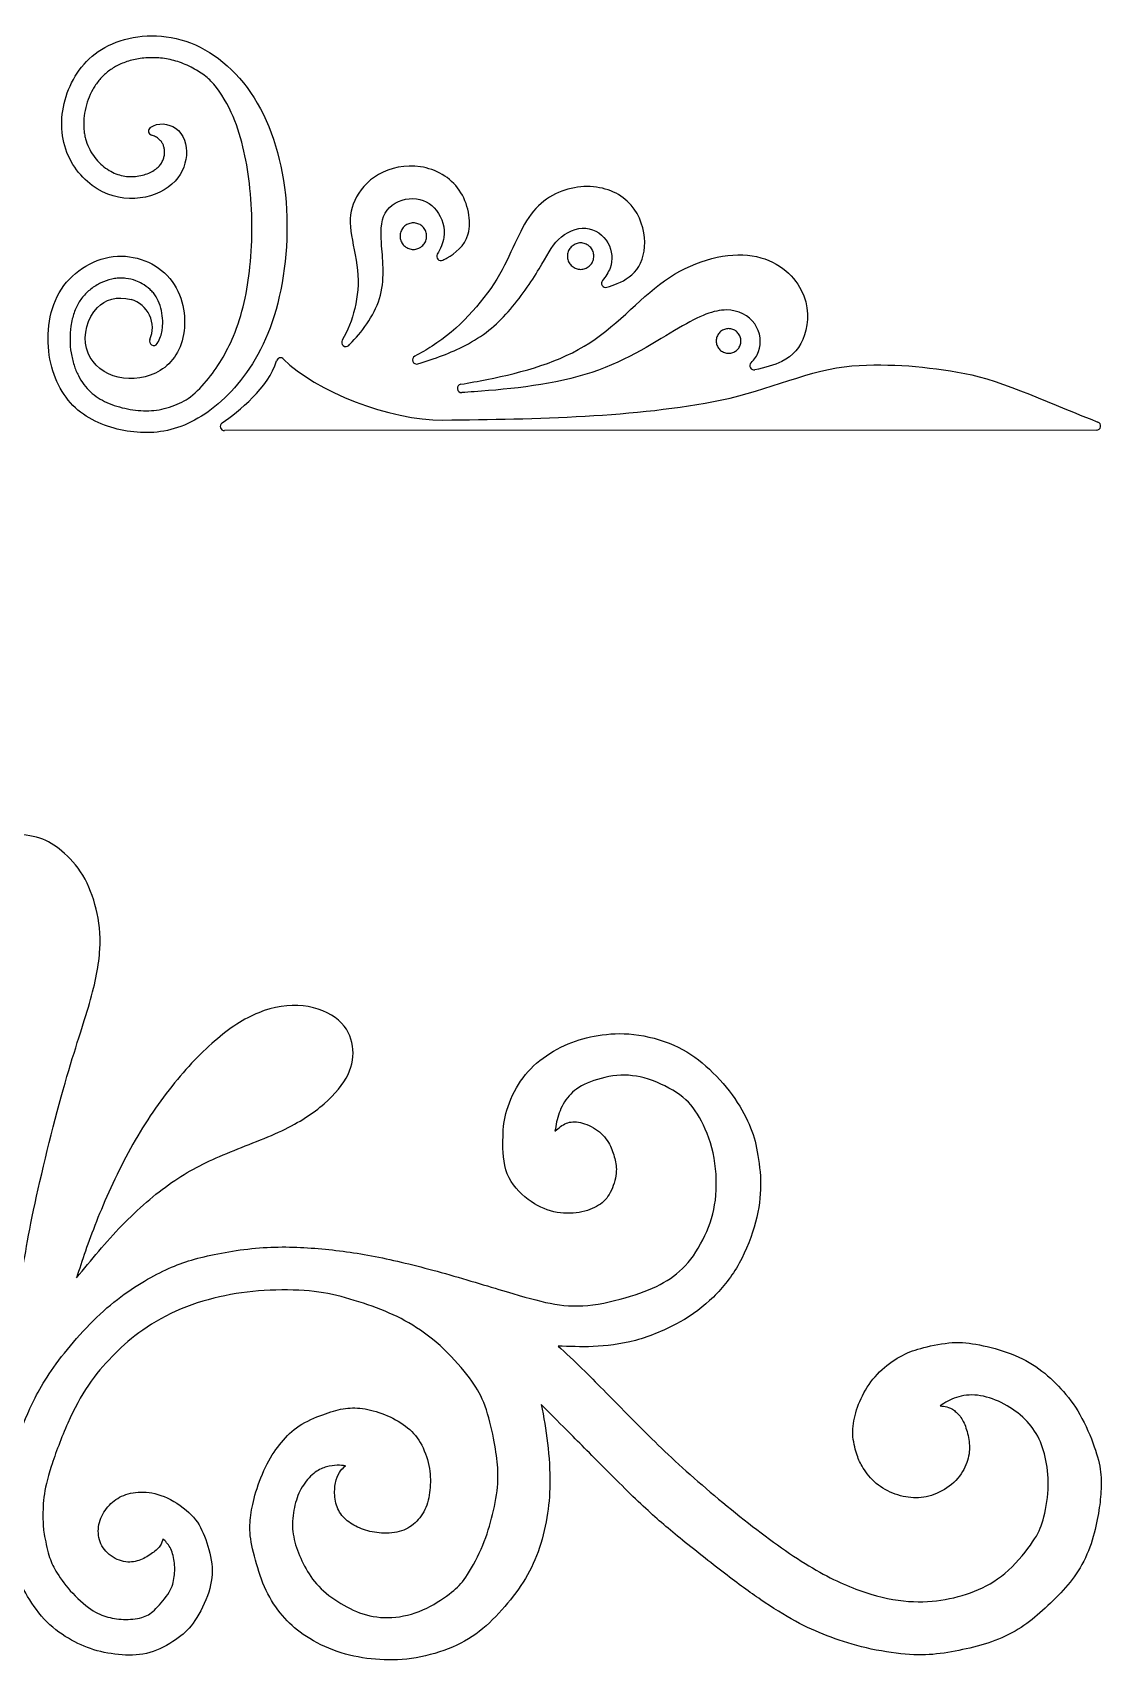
# Model space of a CAD drawing. Header units: millimetres. Extents: x -70 to 70, y -54 to 62.
# Drawn here: x 31.6 to 69.7, y -6.6 to 51.6 of the extents above; entities that cross this region are included whole.
import ezdxf

# ---------------------------------------------------------------- set-up
doc = ezdxf.new("R2010")
doc.units = ezdxf.units.MM
doc.header["$MEASUREMENT"] = 0
doc.layers.add('Default', color=18, linetype='Continuous')

msp = doc.modelspace()

# ---------------------------------------------------------------- linework, layer by layer
at = {"color": 5, "linetype": 'Continuous'}
msp.add_line((69.56, 37.392), (38.418, 37.374), dxfattribs=at)
for centre, start, end in [((46.15, 43.601), 149.51973, 295.65279), ((52.032, 42.641), 140.73964, 285.97183), ((42.754, 40.528), 149.43352, 314.24632), ((40.425, 39.825), 44.33573, 163.15777), ((45.285, 39.903), 116.6358, 286.98379), ((57.333, 39.691), 136.03742, 281.9297), ((46.885, 38.884), 99.34015, 273.46259), ((38.418, 37.524), 124.72813, 270.0332), ((69.56, 37.542), 270.0332, 69.23234)]:
    msp.add_arc(centre, 0.15, start, end, dxfattribs=at)
for points, knots in [([(46.215, 43.466), (46.265, 43.49), (46.319, 43.518), (46.378, 43.552), (46.641, 43.701), (47.001, 43.953), (47.122, 44.402), (47.244, 44.852), (47.127, 45.499), (46.806, 45.965), (46.485, 46.431), (45.96, 46.717), (45.424, 46.799), (44.887, 46.881), (44.339, 46.761), (43.925, 46.525), (43.511, 46.29), (43.23, 45.94), (43.072, 45.598), (42.915, 45.256), (42.881, 44.921), (42.934, 44.503), (42.987, 44.086), (43.126, 43.586), (43.173, 43.108), (43.22, 42.631), (43.176, 42.176), (43.071, 41.739), (42.973, 41.331), (42.822, 40.939), (42.625, 40.605)], [3.3710207, 3.3710207, 3.3710207, 3.3710207, 3.3822715, 3.3822715, 3.3822715, 3.4322715, 3.4322715, 3.4322715, 3.4822715, 3.4822715, 3.4822715, 3.5322715, 3.5322715, 3.5322715, 3.5822715, 3.5822715, 3.5822715, 3.6322715, 3.6322715, 3.6322715, 3.6822715, 3.6822715, 3.6822715, 3.7322715, 3.7322715, 3.7322715, 3.7822715, 3.7822715, 3.7822715, 3.8290828, 3.8290828, 3.8290828, 3.8290828]), ([(52.073, 42.496), (52.198, 42.532), (52.323, 42.574), (52.449, 42.628), (52.738, 42.75), (53.032, 42.932), (53.216, 43.241), (53.4, 43.55), (53.475, 43.987), (53.394, 44.446), (53.313, 44.904), (53.077, 45.386), (52.658, 45.697), (52.24, 46.009), (51.64, 46.152), (51.03, 46.071), (50.421, 45.99), (49.802, 45.684), (49.367, 45.105), (48.932, 44.526), (48.681, 43.672), (48.142, 42.789), (47.602, 41.907), (46.774, 40.997), (45.834, 40.389), (45.633, 40.259), (45.428, 40.143), (45.218, 40.037)], [1.4958463, 1.4958463, 1.4958463, 1.4958463, 1.5188646, 1.5188646, 1.5188646, 1.5714962, 1.5714962, 1.5714962, 1.6241278, 1.6241278, 1.6241278, 1.6767594, 1.6767594, 1.6767594, 1.7293909, 1.7293909, 1.7293909, 1.7820225, 1.7820225, 1.7820225, 1.8346541, 1.8346541, 1.8346541, 1.8872857, 1.8872857, 1.8872857, 1.8985397, 1.8985397, 1.8985397, 1.8985397]), ([(42.859, 40.421), (42.899, 40.461), (42.94, 40.502), (42.981, 40.545), (43.386, 40.968), (43.821, 41.57), (43.99, 42.216), (44.158, 42.861), (44.06, 43.549), (44.026, 44.079), (43.992, 44.609), (44.022, 44.982), (44.226, 45.247), (44.43, 45.512), (44.809, 45.67), (45.148, 45.667), (45.488, 45.663), (45.788, 45.498), (45.993, 45.235), (46.197, 44.972), (46.306, 44.611), (46.256, 44.274), (46.225, 44.068), (46.134, 43.871), (46.021, 43.677)], [2.6527333, 2.6527333, 2.6527333, 2.6527333, 2.6578284, 2.6578284, 2.6578284, 2.7078284, 2.7078284, 2.7078284, 2.7578284, 2.7578284, 2.7578284, 2.8078284, 2.8078284, 2.8078284, 2.8578284, 2.8578284, 2.8578284, 2.9078284, 2.9078284, 2.9078284, 2.9578284, 2.9578284, 2.9578284, 2.9884453, 2.9884453, 2.9884453, 2.9884453]), ([(45.329, 39.76), (45.913, 39.938), (46.516, 40.16), (47.655, 40.745), (48.116, 41.133), (48.548, 41.62), (48.979, 42.107), (49.38, 42.694), (49.657, 43.155), (49.934, 43.616), (50.088, 43.951), (50.352, 44.205), (50.616, 44.459), (50.992, 44.632), (51.325, 44.606), (51.659, 44.58), (51.952, 44.354), (52.112, 44.078), (52.271, 43.802), (52.298, 43.475), (52.189, 43.183), (52.13, 43.025), (52.032, 42.878), (51.915, 42.735)], [2.3445097, 2.3445097, 2.3445097, 2.3445097, 2.3848333, 2.3848333, 2.4374648, 2.4374648, 2.4374648, 2.4900964, 2.4900964, 2.4900964, 2.542728, 2.542728, 2.542728, 2.5953596, 2.5953596, 2.5953596, 2.6479912, 2.6479912, 2.6479912, 2.7006227, 2.7006227, 2.7006227, 2.7290986, 2.7290986, 2.7290986, 2.7290986]), ([(46.861, 39.032), (47.17, 39.083), (47.479, 39.138), (47.788, 39.2), (49.101, 39.46), (50.404, 39.825), (51.464, 40.512), (52.524, 41.199), (53.341, 42.208), (54.31, 42.846), (55.28, 43.484), (56.401, 43.752), (57.264, 43.62), (58.127, 43.489), (58.731, 42.959), (59.018, 42.397), (59.306, 41.835), (59.276, 41.241), (58.988, 40.346), (58.729, 40.045), (58.324, 39.843), (58.055, 39.709), (57.72, 39.619), (57.364, 39.544)], [2.6742553, 2.6742553, 2.6742553, 2.6742553, 2.6889472, 2.6889472, 2.6889472, 2.7514472, 2.7514472, 2.7514472, 2.8139472, 2.8139472, 2.8139472, 2.8764472, 2.8764472, 2.8764472, 2.9389472, 2.9389472, 2.9389472, 3.0014472, 3.0014472, 3.0639472, 3.0639472, 3.0639472, 3.1055361, 3.1055361, 3.1055361, 3.1055361]), ([(57.225, 39.795), (57.342, 39.916), (57.438, 40.046), (57.495, 40.196), (57.611, 40.503), (57.562, 40.89), (57.354, 41.185), (57.145, 41.48), (56.778, 41.683), (56.342, 41.685), (55.907, 41.686), (55.405, 41.487), (54.638, 41.037), (53.871, 40.587), (52.84, 39.887), (51.54, 39.454), (50.24, 39.022), (48.671, 38.856), (47.341, 38.764), (47.189, 38.753), (47.04, 38.743), (46.894, 38.734)], [3.4874812, 3.4874812, 3.4874812, 3.4874812, 3.5180518, 3.5180518, 3.5180518, 3.5805518, 3.5805518, 3.5805518, 3.6430518, 3.6430518, 3.6430518, 3.7055518, 3.7055518, 3.7055518, 3.7680518, 3.7680518, 3.7680518, 3.8305518, 3.8305518, 3.8305518, 3.844851, 3.844851, 3.844851, 3.844851]), ([(40.532, 39.93), (41.649, 38.786), (44.345, 37.733), (46.219, 37.753), (49.587, 37.789), (53.067, 37.844), (56.178, 38.47), (57.806, 38.798), (59.38, 39.58), (60.82, 39.684), (62.255, 39.787), (63.463, 39.668), (64.863, 39.417), (66.142, 39.188), (68.143, 38.24), (69.613, 37.682)], [5.8168701, 5.8168701, 5.8168701, 5.8168701, 5.9513394, 5.9513394, 5.9513394, 6.0941965, 6.0941965, 6.0941965, 6.2370537, 6.2370537, 6.2370537, 6.3799108, 6.3799108, 6.3799108, 6.6159166, 6.6159166, 6.6159166, 6.6159166]), ([(30.882, 5.435), (30.692, 6.991), (30.502, 8.548), (30.253, 9.929), (30.005, 11.31), (29.698, 12.516), (29.377, 13.513), (29.055, 14.511), (28.719, 15.3), (28.445, 16.016), (28.171, 16.732), (27.959, 17.376), (27.86, 17.96), (27.762, 18.545), (27.776, 19.071), (27.849, 19.586), (27.922, 20.101), (28.054, 20.606), (28.24, 21.026), (28.427, 21.446), (28.668, 21.782), (28.931, 22.06), (29.194, 22.337), (29.479, 22.557), (29.793, 22.703), (30.107, 22.849), (30.451, 22.922), (30.805, 22.937), (31.16, 22.951), (31.525, 22.907), (31.825, 22.812), (32.124, 22.718), (32.358, 22.571), (32.614, 22.352), (32.87, 22.133), (33.147, 21.841), (33.363, 21.486), (33.578, 21.132), (33.732, 20.715), (33.944, 19.846), (34.002, 19.392), (33.969, 18.844), (33.937, 18.296), (33.812, 17.653), (33.6, 16.912), (33.389, 16.17), (33.089, 15.329), (32.727, 14.062), (32.365, 12.794), (31.942, 11.098), (31.657, 9.772), (31.372, 8.446), (31.225, 7.488), (31.119, 6.827), (31.013, 6.166), (30.948, 5.8), (30.882, 5.435)], [0, 0, 0, 0, 0.05, 0.05, 0.05, 0.1, 0.1, 0.1, 0.15, 0.15, 0.15, 0.2, 0.2, 0.2, 0.25, 0.25, 0.25, 0.3, 0.3, 0.3, 0.35, 0.35, 0.35, 0.4, 0.4, 0.4, 0.45, 0.45, 0.45, 0.5, 0.5, 0.5, 0.55, 0.55, 0.55, 0.6, 0.6, 0.6, 0.65, 0.65, 0.7, 0.7, 0.7, 0.75, 0.75, 0.75, 0.8, 0.8, 0.8, 0.85, 0.85, 0.85, 0.9, 0.9, 0.9, 1, 1, 1, 1]), ([(33.136, 7.101), (33.341, 7.729), (33.545, 8.358), (33.845, 9.114), (34.145, 9.871), (34.539, 10.755), (34.981, 11.573), (35.423, 12.392), (35.913, 13.144), (36.439, 13.82), (36.965, 14.496), (37.528, 15.096), (38.065, 15.563), (38.602, 16.031), (39.114, 16.367), (39.644, 16.579), (40.173, 16.791), (40.721, 16.879), (41.226, 16.824), (41.73, 16.769), (42.19, 16.572), (42.797, 16.046), (42.943, 15.717), (42.994, 15.384), (43.045, 15.052), (43.001, 14.716), (42.833, 14.369), (42.665, 14.021), (42.373, 13.663), (41.982, 13.324), (41.591, 12.984), (41.101, 12.662), (40.466, 12.363), (39.83, 12.063), (39.048, 11.785), (38.372, 11.5), (37.696, 11.215), (37.126, 10.923), (36.534, 10.51), (35.942, 10.097), (35.328, 9.564), (34.758, 8.975), (34.188, 8.387), (33.662, 7.744), (33.136, 7.101)], [0, 0, 0, 0, 0.0625, 0.0625, 0.0625, 0.125, 0.125, 0.125, 0.1875, 0.1875, 0.1875, 0.25, 0.25, 0.25, 0.3125, 0.3125, 0.3125, 0.375, 0.375, 0.375, 0.4375, 0.4375, 0.5, 0.5, 0.5, 0.5625, 0.5625, 0.5625, 0.625, 0.625, 0.625, 0.6875, 0.6875, 0.6875, 0.75, 0.75, 0.75, 0.8125, 0.8125, 0.8125, 0.875, 0.875, 0.875, 1, 1, 1, 1]), ([(50.222, 12.349), (50.354, 12.459), (50.486, 12.569), (50.63, 12.628), (50.775, 12.686), (50.932, 12.694), (51.129, 12.65), (51.324, 12.606), (51.559, 12.51), (51.746, 12.372), (51.932, 12.235), (52.072, 12.055), (52.167, 11.88), (52.262, 11.706), (52.313, 11.537), (52.398, 11.206), (52.431, 11.045), (52.407, 10.834), (52.383, 10.623), (52.302, 10.362), (52.198, 10.16), (52.094, 9.958), (51.965, 9.815), (51.782, 9.697), (51.599, 9.58), (51.361, 9.488), (51.084, 9.442), (50.808, 9.396), (50.493, 9.396), (50.182, 9.468), (49.87, 9.539), (49.563, 9.682), (49.262, 9.908), (48.962, 10.134), (48.669, 10.443), (48.519, 10.823), (48.369, 11.203), (48.361, 11.654), (48.365, 12.016), (48.369, 12.378), (48.383, 12.65), (48.469, 12.976), (48.555, 13.303), (48.713, 13.685), (48.918, 14.016), (49.123, 14.346), (49.376, 14.625), (49.984, 15.11), (50.339, 15.316), (50.689, 15.465), (51.039, 15.613), (51.383, 15.705), (51.766, 15.766), (52.149, 15.826), (52.57, 15.856), (53.039, 15.802), (53.507, 15.749), (54.024, 15.613), (54.463, 15.42), (54.903, 15.228), (55.266, 14.978), (55.61, 14.673), (55.954, 14.368), (56.28, 14.008), (56.546, 13.647), (56.811, 13.285), (57.016, 12.921), (57.159, 12.591), (57.302, 12.26), (57.383, 11.963), (57.449, 11.609), (57.514, 11.254), (57.566, 10.843), (57.566, 10.424), (57.566, 10.006), (57.514, 9.579), (57.388, 9.1), (57.262, 8.621), (57.06, 8.089), (56.802, 7.624), (56.544, 7.16), (56.229, 6.763), (55.879, 6.42), (55.529, 6.076), (55.145, 5.786), (54.672, 5.522), (54.2, 5.257), (53.639, 5.019), (53.101, 4.872), (52.562, 4.725), (52.046, 4.67), (51.588, 4.651), (51.13, 4.633), (50.731, 4.651), (50.332, 4.67)], [10.3417722, 10.3417722, 10.3417722, 10.3417722, 10.3544304, 10.3544304, 10.3544304, 10.3670886, 10.3670886, 10.3670886, 10.3797468, 10.3797468, 10.3797468, 10.3924051, 10.3924051, 10.3924051, 10.4050633, 10.4050633, 10.4177215, 10.4177215, 10.4177215, 10.4303797, 10.4303797, 10.4303797, 10.443038, 10.443038, 10.443038, 10.4556962, 10.4556962, 10.4556962, 10.4683544, 10.4683544, 10.4683544, 10.4810127, 10.4810127, 10.4810127, 10.4936709, 10.4936709, 10.4936709, 10.5063291, 10.5063291, 10.5063291, 10.5189873, 10.5189873, 10.5189873, 10.5316456, 10.5316456, 10.5316456, 10.5443038, 10.5443038, 10.556962, 10.556962, 10.556962, 10.5696203, 10.5696203, 10.5696203, 10.5822785, 10.5822785, 10.5822785, 10.5949367, 10.5949367, 10.5949367, 10.6075949, 10.6075949, 10.6075949, 10.6202532, 10.6202532, 10.6202532, 10.6329114, 10.6329114, 10.6329114, 10.6455696, 10.6455696, 10.6455696, 10.6582278, 10.6582278, 10.6582278, 10.6708861, 10.6708861, 10.6708861, 10.6835443, 10.6835443, 10.6835443, 10.6962025, 10.6962025, 10.6962025, 10.7088608, 10.7088608, 10.7088608, 10.721519, 10.721519, 10.721519, 10.7341772, 10.7341772, 10.7341772, 10.7468354, 10.7468354, 10.7468354, 10.7468354]), ([(30.893, 0.924), (31.04, 1.35), (31.186, 1.776), (31.393, 2.255), (31.6, 2.734), (31.868, 3.267), (32.327, 3.915), (32.787, 4.563), (33.439, 5.327), (34.1, 5.92), (34.761, 6.513), (35.432, 6.935), (36.008, 7.235), (36.585, 7.534), (37.069, 7.71), (37.691, 7.861), (38.314, 8.011), (39.076, 8.136), (39.803, 8.184), (40.53, 8.232), (41.222, 8.202), (41.898, 8.14), (42.574, 8.078), (43.233, 7.982), (43.931, 7.842), (44.629, 7.703), (45.365, 7.519), (46.162, 7.297), (46.958, 7.075), (47.815, 6.814), (48.478, 6.616), (49.141, 6.418), (49.61, 6.282), (50.052, 6.195), (50.493, 6.109), (50.907, 6.072), (51.394, 6.12), (51.881, 6.168), (52.442, 6.3), (52.914, 6.445), (53.387, 6.59), (53.771, 6.748), (54.104, 6.936), (54.436, 7.124), (54.717, 7.342), (54.975, 7.65), (55.234, 7.959), (55.469, 8.358), (55.643, 8.764), (55.816, 9.171), (55.927, 9.585), (55.968, 10.062), (56.008, 10.539), (55.977, 11.08), (55.869, 11.569), (55.76, 12.058), (55.573, 12.495), (55.381, 12.835), (55.189, 13.175), (54.991, 13.417), (54.681, 13.643), (54.372, 13.869), (53.951, 14.078), (53.559, 14.203), (53.167, 14.328), (52.804, 14.368), (52.429, 14.334), (52.053, 14.299), (51.665, 14.188), (51.372, 14.06), (51.079, 13.931), (50.881, 13.784), (50.724, 13.604), (50.566, 13.425), (50.449, 13.211), (50.372, 12.997), (50.295, 12.782), (50.258, 12.565), (50.222, 12.349)], [10, 10, 10, 10, 10.0253165, 10.0253165, 10.0253165, 10.0379747, 10.0379747, 10.0379747, 10.0506329, 10.0506329, 10.0506329, 10.0632911, 10.0632911, 10.0632911, 10.0759494, 10.0759494, 10.0759494, 10.0886076, 10.0886076, 10.0886076, 10.1012658, 10.1012658, 10.1012658, 10.1139241, 10.1139241, 10.1139241, 10.1265823, 10.1265823, 10.1265823, 10.1392405, 10.1392405, 10.1392405, 10.1518987, 10.1518987, 10.1518987, 10.164557, 10.164557, 10.164557, 10.1772152, 10.1772152, 10.1772152, 10.1898734, 10.1898734, 10.1898734, 10.2025316, 10.2025316, 10.2025316, 10.2151899, 10.2151899, 10.2151899, 10.2278481, 10.2278481, 10.2278481, 10.2405063, 10.2405063, 10.2405063, 10.2531646, 10.2531646, 10.2531646, 10.2658228, 10.2658228, 10.2658228, 10.278481, 10.278481, 10.278481, 10.2911392, 10.2911392, 10.2911392, 10.3037975, 10.3037975, 10.3037975, 10.3164557, 10.3164557, 10.3164557, 10.3291139, 10.3291139, 10.3291139, 10.3417722, 10.3417722, 10.3417722, 10.3417722]), ([(42.739, 0.389), (42.647, 0.402), (42.556, 0.415), (42.443, 0.412), (42.33, 0.408), (42.197, 0.388), (42.066, 0.352), (41.935, 0.316), (41.807, 0.265), (41.663, 0.157), (41.519, 0.05), (41.36, -0.114), (41.237, -0.297), (41.114, -0.481), (41.028, -0.685), (40.962, -0.921), (40.896, -1.157), (40.851, -1.425), (40.848, -1.68), (40.845, -1.935), (40.885, -2.178), (40.961, -2.429), (41.037, -2.681), (41.149, -2.941), (41.282, -3.194), (41.415, -3.446), (41.569, -3.69), (41.786, -3.916), (42.003, -4.142), (42.283, -4.35), (42.862, -4.702), (43.16, -4.847), (43.486, -4.936), (43.812, -5.025), (44.166, -5.058), (44.535, -5.019), (44.905, -4.979), (45.292, -4.867), (45.642, -4.697), (45.993, -4.526), (46.308, -4.296), (46.527, -4.124), (46.746, -3.951), (46.869, -3.836), (47.037, -3.587), (47.206, -3.338), (47.42, -2.956), (47.584, -2.587), (47.748, -2.218), (47.861, -1.862), (47.958, -1.486), (48.055, -1.111), (48.136, -0.716), (48.169, -0.379), (48.202, -0.042), (48.187, 0.237), (48.157, 0.535), (48.127, 0.832), (48.081, 1.148), (48.001, 1.519), (47.922, 1.89), (47.808, 2.316), (47.678, 2.649), (47.548, 2.982), (47.401, 3.223), (47.166, 3.533), (46.931, 3.843), (46.607, 4.223), (46.252, 4.559), (45.898, 4.894), (45.513, 5.184), (45.142, 5.413), (44.77, 5.643), (44.411, 5.812), (44.008, 5.971), (43.605, 6.129), (43.158, 6.278), (42.739, 6.394), (42.32, 6.509), (41.927, 6.592), (41.446, 6.636), (40.964, 6.68), (40.393, 6.686), (39.843, 6.652), (39.294, 6.618), (38.767, 6.544), (38.238, 6.424), (37.71, 6.304), (37.181, 6.137), (36.687, 5.914), (36.194, 5.691), (35.736, 5.411), (35.361, 5.138), (34.987, 4.864), (34.695, 4.596), (34.405, 4.295), (34.115, 3.994), (33.825, 3.66), (33.56, 3.268), (33.294, 2.876), (33.053, 2.426), (32.825, 1.913), (32.597, 1.401), (32.382, 0.826), (32.236, 0.37), (32.089, -0.086), (32.011, -0.424), (31.972, -0.734), (31.934, -1.045), (31.936, -1.327), (31.939, -1.527), (31.943, -1.728), (31.948, -1.845), (32.02, -2.269), (32.086, -2.576), (32.152, -2.803), (32.217, -3.029), (32.284, -3.176), (32.402, -3.375), (32.52, -3.573), (32.69, -3.823), (32.914, -4.072), (33.139, -4.322), (33.417, -4.572), (33.879, -4.893), (34.062, -4.965), (34.26, -5.016), (34.459, -5.068), (34.673, -5.099), (34.898, -5.099), (35.122, -5.099), (35.357, -5.068), (35.531, -5.009), (35.704, -4.95), (35.818, -4.864), (35.973, -4.709), (36.128, -4.553), (36.324, -4.329), (36.443, -4.129), (36.562, -3.929), (36.604, -3.753), (36.627, -3.571), (36.649, -3.389), (36.653, -3.202), (36.627, -3.02), (36.602, -2.839), (36.547, -2.662), (36.475, -2.529), (36.402, -2.396), (36.312, -2.306), (36.223, -2.216)], [11.5426829, 11.5426829, 11.5426829, 11.5426829, 11.5487805, 11.5487805, 11.5487805, 11.554878, 11.554878, 11.554878, 11.5609756, 11.5609756, 11.5609756, 11.5670732, 11.5670732, 11.5670732, 11.5731707, 11.5731707, 11.5731707, 11.5792683, 11.5792683, 11.5792683, 11.5853659, 11.5853659, 11.5853659, 11.5914634, 11.5914634, 11.5914634, 11.597561, 11.597561, 11.597561, 11.6036585, 11.6036585, 11.6097561, 11.6097561, 11.6097561, 11.6158537, 11.6158537, 11.6158537, 11.6219512, 11.6219512, 11.6219512, 11.6280488, 11.6280488, 11.6280488, 11.6341463, 11.6341463, 11.6341463, 11.6402439, 11.6402439, 11.6402439, 11.6463415, 11.6463415, 11.6463415, 11.652439, 11.652439, 11.652439, 11.6585366, 11.6585366, 11.6585366, 11.6646341, 11.6646341, 11.6646341, 11.6707317, 11.6707317, 11.6707317, 11.6768293, 11.6768293, 11.6768293, 11.6829268, 11.6829268, 11.6829268, 11.6890244, 11.6890244, 11.6890244, 11.695122, 11.695122, 11.695122, 11.7012195, 11.7012195, 11.7012195, 11.7073171, 11.7073171, 11.7073171, 11.7134146, 11.7134146, 11.7134146, 11.7195122, 11.7195122, 11.7195122, 11.7256098, 11.7256098, 11.7256098, 11.7317073, 11.7317073, 11.7317073, 11.7378049, 11.7378049, 11.7378049, 11.7439024, 11.7439024, 11.7439024, 11.75, 11.75, 11.75, 11.7560976, 11.7560976, 11.7560976, 11.7621951, 11.7621951, 11.7621951, 11.7682927, 11.7682927, 11.7682927, 11.7743902, 11.7743902, 11.7804878, 11.7804878, 11.7804878, 11.7865854, 11.7865854, 11.7865854, 11.7926829, 11.7926829, 11.7926829, 11.7987805, 11.7987805, 11.804878, 11.804878, 11.804878, 11.8109756, 11.8109756, 11.8109756, 11.8170732, 11.8170732, 11.8170732, 11.8231707, 11.8231707, 11.8231707, 11.8292683, 11.8292683, 11.8292683, 11.8353659, 11.8353659, 11.8353659, 11.8414634, 11.8414634, 11.8414634, 11.847561, 11.847561, 11.847561, 11.8536585, 11.8536585, 11.8536585, 11.8536585]), ([(63.979, 2.532), (64.054, 2.525), (64.129, 2.518), (64.214, 2.494), (64.298, 2.47), (64.391, 2.429), (64.485, 2.362), (64.578, 2.294), (64.671, 2.198), (64.749, 2.071), (64.827, 1.945), (64.889, 1.787), (64.939, 1.611), (64.988, 1.434), (65.025, 1.24), (65.025, 1.041), (65.025, 0.843), (64.988, 0.641), (64.899, 0.426), (64.809, 0.211), (64.666, -0.016), (64.465, -0.205), (64.265, -0.394), (64.007, -0.545), (63.758, -0.638), (63.51, -0.731), (63.272, -0.766), (63.026, -0.754), (62.78, -0.742), (62.525, -0.683), (62.283, -0.585), (62.042, -0.486), (61.813, -0.349), (61.625, -0.175), (61.437, -0.002), (61.291, 0.208), (61.194, 0.371), (61.097, 0.535), (61.049, 0.652), (60.992, 0.836), (60.935, 1.019), (60.87, 1.269), (60.858, 1.519), (60.846, 1.769), (60.888, 2.018), (60.965, 2.284), (61.042, 2.549), (61.153, 2.83), (61.311, 3.096), (61.468, 3.362), (61.672, 3.614), (61.902, 3.826), (62.133, 4.038), (62.391, 4.211), (62.631, 4.336), (62.871, 4.46), (63.093, 4.537), (63.695, 4.692), (64.076, 4.769), (64.411, 4.79), (64.745, 4.811), (65.032, 4.776), (65.383, 4.706), (65.734, 4.637), (66.148, 4.532), (66.517, 4.39), (66.887, 4.247), (67.214, 4.067), (67.794, 3.647), (68.049, 3.406), (68.29, 3.14), (68.532, 2.874), (68.761, 2.582), (68.967, 2.22), (69.173, 1.858), (69.356, 1.427), (69.482, 1.073), (69.607, 0.72), (69.675, 0.445), (69.706, 0.173), (69.737, -0.099), (69.731, -0.367), (69.713, -0.623), (69.695, -0.879), (69.664, -1.124), (69.611, -1.417), (69.558, -1.711), (69.483, -2.055), (69.366, -2.394), (69.25, -2.734), (69.092, -3.07), (68.91, -3.361), (68.728, -3.652), (68.521, -3.898), (68.287, -4.145), (68.054, -4.392), (67.794, -4.64), (67.542, -4.861), (67.29, -5.082), (67.047, -5.277), (66.761, -5.452), (66.475, -5.628), (66.148, -5.784), (65.81, -5.903), (65.472, -6.022), (65.124, -6.105), (64.774, -6.178), (64.424, -6.252), (64.073, -6.316), (63.718, -6.347), (63.364, -6.377), (63.007, -6.373), (62.572, -6.326), (62.137, -6.28), (61.624, -6.189), (61.17, -6.077), (60.716, -5.964), (60.32, -5.828), (59.943, -5.682), (59.566, -5.536), (59.207, -5.38), (58.812, -5.165), (58.417, -4.95), (57.987, -4.676), (57.577, -4.397), (57.167, -4.118), (56.776, -3.834), (56.278, -3.451), (55.78, -3.068), (55.174, -2.587), (54.689, -2.193), (54.205, -1.799), (53.842, -1.493), (53.375, -1.053), (52.908, -0.613), (52.337, -0.04), (51.825, 0.474), (51.313, 0.988), (50.861, 1.444), (50.522, 1.784), (50.183, 2.125), (49.958, 2.351), (49.733, 2.576)], [11, 11, 11, 11, 11.0121951, 11.0121951, 11.0121951, 11.0182927, 11.0182927, 11.0182927, 11.0243902, 11.0243902, 11.0243902, 11.0304878, 11.0304878, 11.0304878, 11.0365854, 11.0365854, 11.0365854, 11.0426829, 11.0426829, 11.0426829, 11.0487805, 11.0487805, 11.0487805, 11.054878, 11.054878, 11.054878, 11.0609756, 11.0609756, 11.0609756, 11.0670732, 11.0670732, 11.0670732, 11.0731707, 11.0731707, 11.0731707, 11.0792683, 11.0792683, 11.0792683, 11.0853659, 11.0853659, 11.0853659, 11.0914634, 11.0914634, 11.0914634, 11.097561, 11.097561, 11.097561, 11.1036585, 11.1036585, 11.1036585, 11.1097561, 11.1097561, 11.1097561, 11.1158537, 11.1158537, 11.1158537, 11.1219512, 11.1219512, 11.1280488, 11.1280488, 11.1280488, 11.1341463, 11.1341463, 11.1341463, 11.1402439, 11.1402439, 11.1402439, 11.1463415, 11.1463415, 11.152439, 11.152439, 11.152439, 11.1585366, 11.1585366, 11.1585366, 11.1646341, 11.1646341, 11.1646341, 11.1707317, 11.1707317, 11.1707317, 11.1768293, 11.1768293, 11.1768293, 11.1829268, 11.1829268, 11.1829268, 11.1890244, 11.1890244, 11.1890244, 11.195122, 11.195122, 11.195122, 11.2012195, 11.2012195, 11.2012195, 11.2073171, 11.2073171, 11.2073171, 11.2134146, 11.2134146, 11.2134146, 11.2195122, 11.2195122, 11.2195122, 11.2256098, 11.2256098, 11.2256098, 11.2317073, 11.2317073, 11.2317073, 11.2378049, 11.2378049, 11.2378049, 11.2439024, 11.2439024, 11.2439024, 11.25, 11.25, 11.25, 11.2560976, 11.2560976, 11.2560976, 11.2621951, 11.2621951, 11.2621951, 11.2682927, 11.2682927, 11.2682927, 11.2743902, 11.2743902, 11.2743902, 11.2804878, 11.2804878, 11.2804878, 11.2865854, 11.2865854, 11.2865854, 11.2926829, 11.2926829, 11.2926829, 11.2987805, 11.2987805, 11.2987805, 11.2987805]), ([(50.332, 4.67), (50.607, 4.42), (50.881, 4.17), (51.312, 3.744), (51.742, 3.318), (52.328, 2.716), (52.91, 2.126), (53.493, 1.537), (54.072, 0.96), (54.778, 0.32), (55.485, -0.321), (56.321, -1.026), (57.13, -1.658), (57.939, -2.289), (58.723, -2.848), (60.115, -3.674), (60.723, -3.942), (61.287, -4.127), (61.851, -4.313), (62.371, -4.416), (62.846, -4.453), (63.32, -4.489), (63.749, -4.46), (64.161, -4.386), (64.573, -4.313), (64.968, -4.195), (65.346, -4.03), (65.723, -3.865), (66.082, -3.652), (66.421, -3.342), (66.759, -3.031), (67.078, -2.624), (67.281, -2.326), (67.485, -2.029), (67.573, -1.841), (67.655, -1.544), (67.737, -1.247), (67.814, -0.839), (67.855, -0.082), (67.818, 0.267), (67.754, 0.584), (67.69, 0.902), (67.598, 1.188), (67.463, 1.445), (67.327, 1.702), (67.148, 1.93), (66.926, 2.132), (66.704, 2.334), (66.441, 2.51), (66.162, 2.646), (65.884, 2.782), (65.591, 2.878), (65.038, 2.94), (64.778, 2.907), (64.558, 2.833), (64.338, 2.76), (64.159, 2.646), (63.979, 2.532)], [10.7468354, 10.7468354, 10.7468354, 10.7468354, 10.7594937, 10.7594937, 10.7594937, 10.7721519, 10.7721519, 10.7721519, 10.7848101, 10.7848101, 10.7848101, 10.7974684, 10.7974684, 10.7974684, 10.8101266, 10.8101266, 10.8227848, 10.8227848, 10.8227848, 10.835443, 10.835443, 10.835443, 10.8481013, 10.8481013, 10.8481013, 10.8607595, 10.8607595, 10.8607595, 10.8734177, 10.8734177, 10.8734177, 10.8860759, 10.8860759, 10.8860759, 10.8987342, 10.8987342, 10.8987342, 10.9113924, 10.9113924, 10.9240506, 10.9240506, 10.9240506, 10.9367089, 10.9367089, 10.9367089, 10.9493671, 10.9493671, 10.9493671, 10.9620253, 10.9620253, 10.9620253, 10.9746835, 10.9746835, 10.9873418, 10.9873418, 10.9873418, 11, 11, 11, 11]), ([(49.733, 2.576), (49.817, 2.13), (49.901, 1.684), (49.958, 1.201), (50.015, 0.718), (50.044, 0.199), (50.041, -0.245), (50.037, -0.688), (50, -1.056), (49.931, -1.456), (49.861, -1.856), (49.759, -2.29), (49.619, -2.681), (49.48, -3.072), (49.304, -3.421), (49.086, -3.763), (48.869, -4.105), (48.608, -4.441), (48.325, -4.759), (48.041, -5.077), (47.733, -5.376), (47.392, -5.621), (47.052, -5.866), (46.678, -6.057), (46.259, -6.207), (45.839, -6.357), (45.374, -6.465), (44.931, -6.515), (44.488, -6.564), (44.067, -6.555), (43.654, -6.509), (43.241, -6.463), (42.836, -6.38), (42.441, -6.243), (42.047, -6.105), (41.662, -5.912), (41.349, -5.711), (41.036, -5.51), (40.794, -5.301), (40.57, -5.053), (40.345, -4.805), (40.138, -4.519), (39.97, -4.187), (39.801, -3.856), (39.671, -3.479), (39.565, -3.113), (39.459, -2.747), (39.376, -2.39), (39.343, -2.108), (39.31, -1.825), (39.327, -1.616), (39.361, -1.375), (39.395, -1.135), (39.446, -0.863), (39.544, -0.541), (39.642, -0.22), (39.787, 0.151), (39.944, 0.458), (40.102, 0.764), (40.272, 1.006), (40.455, 1.228), (40.638, 1.449), (40.834, 1.649), (41.089, 1.815), (41.343, 1.981), (41.657, 2.114), (41.928, 2.216), (42.199, 2.317), (42.428, 2.389), (42.653, 2.427), (42.878, 2.464), (43.1, 2.468), (43.348, 2.434), (43.596, 2.4), (43.871, 2.328), (44.138, 2.221), (44.405, 2.114), (44.666, 1.97), (44.882, 1.808), (45.098, 1.646), (45.27, 1.464), (45.411, 1.221), (45.552, 0.979), (45.662, 0.676), (45.719, 0.398), (45.777, 0.12), (45.783, -0.134), (45.764, -0.384), (45.746, -0.633), (45.704, -0.879), (45.614, -1.096), (45.524, -1.313), (45.387, -1.5), (45.227, -1.647), (45.067, -1.794), (44.883, -1.9), (44.661, -1.959), (44.438, -2.018), (44.176, -2.029), (43.943, -2.008), (43.709, -1.986), (43.504, -1.933), (43.314, -1.859), (43.123, -1.785), (42.948, -1.689), (42.803, -1.572), (42.658, -1.456), (42.545, -1.318), (42.47, -1.147), (42.396, -0.977), (42.361, -0.773), (42.355, -0.591), (42.349, -0.409), (42.371, -0.249), (42.411, -0.114), (42.451, 0.02), (42.51, 0.131), (42.568, 0.211), (42.625, 0.29), (42.682, 0.34), (42.739, 0.389)], [11.2987805, 11.2987805, 11.2987805, 11.2987805, 11.304878, 11.304878, 11.304878, 11.3109756, 11.3109756, 11.3109756, 11.3170732, 11.3170732, 11.3170732, 11.3231707, 11.3231707, 11.3231707, 11.3292683, 11.3292683, 11.3292683, 11.3353659, 11.3353659, 11.3353659, 11.3414634, 11.3414634, 11.3414634, 11.347561, 11.347561, 11.347561, 11.3536585, 11.3536585, 11.3536585, 11.3597561, 11.3597561, 11.3597561, 11.3658537, 11.3658537, 11.3658537, 11.3719512, 11.3719512, 11.3719512, 11.3780488, 11.3780488, 11.3780488, 11.3841463, 11.3841463, 11.3841463, 11.3902439, 11.3902439, 11.3902439, 11.3963415, 11.3963415, 11.3963415, 11.402439, 11.402439, 11.402439, 11.4085366, 11.4085366, 11.4085366, 11.4146341, 11.4146341, 11.4146341, 11.4207317, 11.4207317, 11.4207317, 11.4268293, 11.4268293, 11.4268293, 11.4329268, 11.4329268, 11.4329268, 11.4390244, 11.4390244, 11.4390244, 11.445122, 11.445122, 11.445122, 11.4512195, 11.4512195, 11.4512195, 11.4573171, 11.4573171, 11.4573171, 11.4634146, 11.4634146, 11.4634146, 11.4695122, 11.4695122, 11.4695122, 11.4756098, 11.4756098, 11.4756098, 11.4817073, 11.4817073, 11.4817073, 11.4878049, 11.4878049, 11.4878049, 11.4939024, 11.4939024, 11.4939024, 11.5, 11.5, 11.5, 11.5060976, 11.5060976, 11.5060976, 11.5121951, 11.5121951, 11.5121951, 11.5182927, 11.5182927, 11.5182927, 11.5243902, 11.5243902, 11.5243902, 11.5304878, 11.5304878, 11.5304878, 11.5365854, 11.5365854, 11.5365854, 11.5426829, 11.5426829, 11.5426829, 11.5426829]), ([(36.223, -2.216), (36.201, -2.301), (36.179, -2.385), (36.111, -2.477), (36.043, -2.569), (35.93, -2.668), (35.8, -2.76), (35.67, -2.851), (35.523, -2.936), (35.197, -3.046), (35.018, -3.072), (34.818, -3.029), (34.618, -2.987), (34.399, -2.877), (34.239, -2.725), (34.08, -2.572), (33.981, -2.378), (33.939, -2.174), (33.897, -1.97), (33.911, -1.757), (33.979, -1.557), (34.047, -1.357), (34.168, -1.169), (34.311, -1.017), (34.454, -0.865), (34.618, -0.747), (34.822, -0.666), (35.025, -0.586), (35.267, -0.541), (35.529, -0.549), (35.79, -0.556), (36.073, -0.615), (36.377, -0.758), (36.681, -0.901), (37.007, -1.129), (37.234, -1.362), (37.461, -1.595), (37.589, -1.834), (37.706, -2.128), (37.823, -2.422), (37.93, -2.771), (37.966, -3.109), (38.003, -3.446), (37.97, -3.773), (37.856, -4.127), (37.743, -4.482), (37.549, -4.864), (37.367, -5.137), (37.186, -5.411), (37.017, -5.576), (36.77, -5.756), (36.523, -5.936), (36.197, -6.131), (35.873, -6.243), (35.549, -6.355), (35.226, -6.384), (34.889, -6.371), (34.552, -6.358), (34.201, -6.303), (33.878, -6.215), (33.556, -6.127), (33.263, -6.006), (32.961, -5.839), (32.659, -5.672), (32.347, -5.459), (32.078, -5.189), (31.809, -4.919), (31.582, -4.592), (31.391, -4.274), (31.201, -3.957), (31.047, -3.648), (30.893, -3.34)], [11.8536585, 11.8536585, 11.8536585, 11.8536585, 11.8597561, 11.8597561, 11.8597561, 11.8658537, 11.8658537, 11.8658537, 11.8719512, 11.8719512, 11.8780488, 11.8780488, 11.8780488, 11.8841463, 11.8841463, 11.8841463, 11.8902439, 11.8902439, 11.8902439, 11.8963415, 11.8963415, 11.8963415, 11.902439, 11.902439, 11.902439, 11.9085366, 11.9085366, 11.9085366, 11.9146341, 11.9146341, 11.9146341, 11.9207317, 11.9207317, 11.9207317, 11.9268293, 11.9268293, 11.9268293, 11.9329268, 11.9329268, 11.9329268, 11.9390244, 11.9390244, 11.9390244, 11.945122, 11.945122, 11.945122, 11.9512195, 11.9512195, 11.9512195, 11.9573171, 11.9573171, 11.9573171, 11.9634146, 11.9634146, 11.9634146, 11.9695122, 11.9695122, 11.9695122, 11.9756098, 11.9756098, 11.9756098, 11.9817073, 11.9817073, 11.9817073, 11.9878049, 11.9878049, 11.9878049, 11.9939024, 11.9939024, 11.9939024, 12, 12, 12, 12])]:
    msp.add_open_spline(points, degree=3, knots=knots, dxfattribs=at)
for points in [[(44.692, 44.322), (44.692, 44.35), (44.697, 44.405), (44.718, 44.485), (44.753, 44.56), (44.801, 44.628), (44.86, 44.687), (44.928, 44.735), (45.003, 44.77), (45.083, 44.791), (45.166, 44.799), (45.248, 44.791), (45.328, 44.77), (45.404, 44.735), (45.472, 44.687), (45.53, 44.629), (45.578, 44.561), (45.613, 44.486), (45.635, 44.405), (45.642, 44.323), (45.635, 44.24), (45.613, 44.16), (45.578, 44.085), (45.531, 44.017), (45.472, 43.958), (45.404, 43.91), (45.329, 43.875), (45.249, 43.854), (45.166, 43.847), (45.083, 43.854), (45.003, 43.875), (44.928, 43.91), (44.86, 43.958), (44.801, 44.016), (44.754, 44.084), (44.719, 44.159), (44.697, 44.24), (44.692, 44.295), (44.692, 44.322)], [(51.138, 44.08), (51.166, 44.08), (51.221, 44.075), (51.3, 44.053), (51.375, 44.019), (51.443, 43.971), (51.502, 43.913), (51.549, 43.845), (51.584, 43.77), (51.606, 43.69), (51.613, 43.608), (51.606, 43.525), (51.584, 43.446), (51.549, 43.371), (51.502, 43.303), (51.444, 43.244), (51.376, 43.197), (51.301, 43.162), (51.221, 43.14), (51.139, 43.133), (51.056, 43.14), (50.976, 43.162), (50.901, 43.197), (50.834, 43.244), (50.775, 43.302), (50.728, 43.37), (50.693, 43.445), (50.671, 43.525), (50.664, 43.607), (50.671, 43.69), (50.693, 43.77), (50.727, 43.845), (50.775, 43.912), (50.833, 43.971), (50.901, 44.018), (50.976, 44.053), (51.056, 44.075), (51.111, 44.08), (51.138, 44.08)], [(55.982, 40.577), (55.982, 40.603), (55.986, 40.654), (56.006, 40.728), (56.039, 40.798), (56.083, 40.861), (56.137, 40.916), (56.2, 40.96), (56.27, 40.993), (56.345, 41.013), (56.421, 41.02), (56.498, 41.013), (56.573, 40.993), (56.643, 40.96), (56.706, 40.916), (56.76, 40.862), (56.805, 40.799), (56.837, 40.729), (56.857, 40.654), (56.864, 40.578), (56.857, 40.501), (56.837, 40.426), (56.805, 40.356), (56.761, 40.293), (56.706, 40.239), (56.643, 40.194), (56.573, 40.162), (56.499, 40.142), (56.422, 40.135), (56.345, 40.142), (56.271, 40.161), (56.201, 40.194), (56.138, 40.238), (56.083, 40.293), (56.039, 40.356), (56.006, 40.426), (55.986, 40.5), (55.982, 40.551), (55.982, 40.577)], [(38.332, 37.647), (38.941, 38.069), (39.992, 38.914), (40.281, 39.868)]]:
    msp.add_open_spline(points, degree=3, dxfattribs=at)
at = {"layer": 'Default', "color": 5}
for centre, radius, start, end in [((35.857, 48.078), 0.15, 125.98622, 253.74367), ((34.8, 41.052), 1.044, 336.01731, 74.20334), ((35.891, 40.566), 0.15, 156.01731, 326.71596)]:
    msp.add_arc(centre, radius, start, end, dxfattribs=at)
for points, knots in [([(35.769, 48.199), (36.055, 48.407), (36.899, 48.266), (37.194, 47.202), (36.698, 46.089), (35.25, 45.499), (33.622, 45.932), (32.445, 47.571), (32.703, 49.778), (34.177, 51.431), (37.082, 51.679), (39.718, 49.577), (40.901, 45.618), (40.389, 41.168), (38.709, 38.557), (36.734, 37.271), (34.819, 37.254), (32.956, 37.988), (31.943, 39.942), (32.259, 42.657), (34.606, 44.01), (36.882, 42.928), (37.173, 40.504), (36.048, 39.229), (34.349, 39.15), (33.248, 40.19), (33.591, 41.836), (34.567, 42.202), (35.084, 42.056)], [98.343795, 98.343795, 98.343795, 98.343795, 100.165949, 102.492159, 104.818368, 107.144578, 109.470787, 111.796997, 114.123207, 116.449416, 118.775626, 121.101835, 123.428045, 125.754255, 128.080464, 130.406674, 132.732883, 135.059093, 137.385302, 139.711512, 142.037722, 144.363931, 146.690141, 149.01635, 151.34256, 153.66877, 155.994979, 157.681861, 157.681861, 157.681861, 157.681861]), ([(36.017, 40.484), (36.022, 40.492), (36.072, 40.571), (36.141, 40.723), (36.191, 40.93), (36.219, 41.18), (36.211, 41.483), (36.135, 41.839), (36.014, 42.111), (35.882, 42.296), (35.725, 42.464), (35.517, 42.615), (35.222, 42.751), (34.96, 42.815), (34.732, 42.828), (34.563, 42.819), (34.323, 42.78), (33.999, 42.665), (33.642, 42.444), (33.39, 42.199), (33.228, 41.972), (33.092, 41.719), (32.992, 41.427), (32.917, 41.034), (32.892, 40.625), (32.931, 40.157), (33.033, 39.726), (33.188, 39.345), (33.388, 39.022), (33.627, 38.753), (33.906, 38.538), (34.224, 38.368), (34.577, 38.237), (34.953, 38.146), (35.335, 38.089), (35.715, 38.077), (36.089, 38.113), (36.466, 38.205), (36.85, 38.359), (37.243, 38.581), (37.989, 39.32), (38.927, 40.88), (39.445, 43.334), (39.411, 46.129), (38.914, 48.455), (38.092, 49.762), (37.577, 50.173), (37.122, 50.423), (36.754, 50.562), (36.394, 50.657), (35.944, 50.713), (35.422, 50.684), (35.017, 50.592), (34.727, 50.483), (34.476, 50.359), (34.2, 50.17), (33.926, 49.889), (33.707, 49.564), (33.543, 49.203), (33.434, 48.821), (33.385, 48.436), (33.395, 48.123), (33.433, 47.888), (33.492, 47.668), (33.6, 47.41), (33.779, 47.13), (33.992, 46.894), (34.227, 46.706), (34.476, 46.572), (34.731, 46.487), (34.947, 46.453), (35.118, 46.448), (35.285, 46.456), (35.487, 46.492), (35.71, 46.567), (35.872, 46.652), (35.981, 46.728), (36.065, 46.799), (36.133, 46.876), (36.185, 46.958), (36.227, 47.04), (36.264, 47.149), (36.283, 47.285), (36.279, 47.418), (36.252, 47.541), (36.202, 47.652), (36.126, 47.752), (36.021, 47.842), (35.913, 47.901), (35.84, 47.927), (35.815, 47.934)], [159.918127, 159.918127, 159.918127, 159.918127, 159.947616, 160.198917, 160.41657, 160.584609, 160.950296, 161.322821, 161.672673, 161.836139, 162.004013, 162.358666, 162.604051, 162.975498, 163.160591, 163.28968, 163.481701, 163.889691, 164.313739, 164.733853, 164.938033, 165.147055, 165.595403, 165.858875, 166.344888, 166.821263, 167.263894, 167.672099, 168.049663, 168.401254, 168.74549, 169.103408, 169.480242, 169.872451, 170.2623, 170.638101, 171.00896, 171.389319, 171.797816, 172.24672, 173.282424, 175.201673, 177.736596, 180.630448, 183.245661, 184.707534, 185.364328, 185.973391, 186.260682, 186.541149, 187.088837, 187.61443, 188.104741, 188.330784, 188.543474, 188.943465, 189.328957, 189.716576, 190.114007, 190.514023, 190.904725, 191.275203, 191.450042, 191.619127, 191.955962, 192.288907, 192.610165, 192.908347, 193.186941, 193.454254, 193.713877, 193.840928, 193.966346, 194.215052, 194.453456, 194.669581, 194.764835, 194.849483, 195.000444, 195.070789, 195.139612, 195.276566, 195.415571, 195.549903, 195.674426, 195.791766, 195.912546, 196.050226, 196.202664, 196.281534, 196.281534, 196.281534, 196.281534])]:
    msp.add_open_spline(points, degree=3, knots=knots, dxfattribs=at)

doc.saveas('drawing.dxf')
